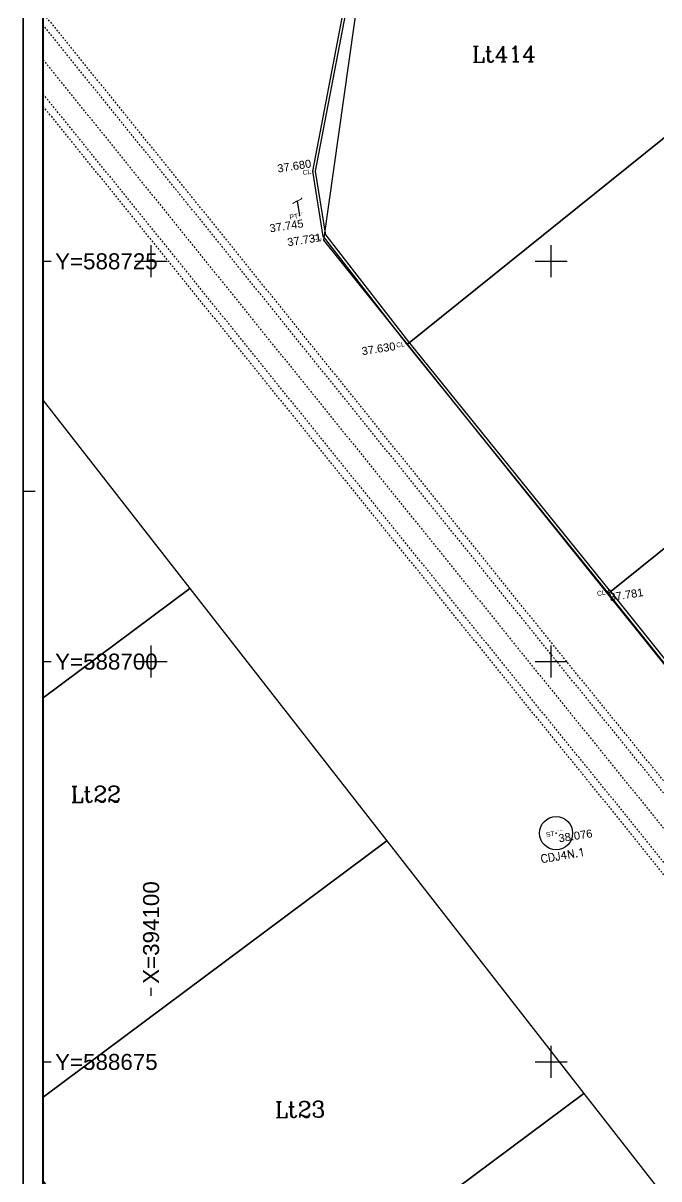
# Model space of a CAD drawing. Header units: metres. Extents: x 394092 to 394268, y 588562 to 588788.
# Drawn here: x 394092 to 394131.7, y 588667.7 to 588739.9 of the extents above; entities that cross this region are included whole.
import ezdxf
from ezdxf.enums import TextEntityAlignment as Align

# ---------------------------------------------------------------- set-up
doc = ezdxf.new("R2010")
doc.units = ezdxf.units.M
doc.linetypes.add('ACAD_ISO03W100', pattern=[30, 12, -18])
for name, color, linetype in [('BATIMENT', 6, 'Continuous'), ('CADRE', 7, 'Continuous'), ('CANIVEAU', 5, 'Continuous'), ('Carroyage(1)', 7, 'Continuous'), ('Carroyage(1)_Croix', 7, 'Continuous'), ('Carroyage(1)_Textes', 7, 'Continuous'), ('CLOTURE', 7, 'Continuous'), ('IL', 70, 'Continuous'), ('L', 10, 'Continuous'), ('POTEAU TELEPHONIQUE', 20, 'Continuous'), ('TopoAlt', 150, 'Continuous'), ('TopoCod', 1, 'Continuous'), ('TOPOJIS', 7, 'Continuous'), ('TopoMat', 3, 'Continuous')]:
    doc.layers.add(name, color=color, linetype=linetype)
doc.layers.add('TELEPHONE', color=7, linetype='Continuous', lineweight=20)
doc.styles.add('ROMANC', font='romanc.shx', dxfattribs={"height": 10})
doc.styles.get("Standard").update_dxf_attribs({"font": 'arial.ttf'})
doc.dimstyles.new('ISO-25', dxfattribs={"dimtxt": 2.5, "dimasz": 2.5, "dimexe": 1.25, "dimexo": 0.625, "dimtad": 1, "dimdec": 3, "dimzin": 1, "dimtxsty": 'Standard', "dimcen": 2.5, "dimadec": 0, "dimazin": 0, "dimtfac": 1, "dimtdec": 3, "dimtmove": 0, "dimatfit": 3, "dimfxl": 1, "dimarcsym": 0})

# ---------------------------------------------------------------- blocks, each defined once
blk = doc.blocks.new('TCPOINT')
at = {"color": 0}
blk.add_point((0, 0), dxfattribs=at)
at = {"layer": 'TopoAlt'}
blk.add_attdef('ALT', text='', height=0.5, dxfattribs=at).set_placement((0.1, -0.1), align=Align.TOP_LEFT)
at = {"layer": 'TopoCod'}
blk.add_attdef('COD', text='', height=0.3, dxfattribs=at).set_placement((-0.1, 0), align=Align.MIDDLE_RIGHT)
at = {"layer": 'TopoMat'}
blk.add_attdef('MAT', (0.1, 0.1), '', height=0.3, dxfattribs=at)
blk = doc.blocks.new('p001')
at = {"layer": 'TELEPHONE', "color": 0}
for p, q in [((-0.01, 2.84), (-0.01, 0.19)), ((0, 2.82), (0, 0.19)), ((0.01, 2.85), (0.01, 0.19))]:
    blk.add_line(p, q, dxfattribs=at)
for points in [[(-0.83, 2.42), (-0.83, 2.57), (0.81, 3.11), (0.81, 3.24)], [(-0.82, 2.42), (-0.82, 2.56), (-0.01, 2.83)], [(-0.81, 2.42), (-0.81, 2.55), (0.83, 3.1), (0.83, 3.24)], [(0.01, 2.84), (0.82, 3.11), (0.82, 3.24)]]:
    blk.add_lwpolyline(points, dxfattribs=at)
at = {"layer": 'TELEPHONE', "flags": 128}
for points in [[(-0.81, 2.42), (-0.83, 2.42)], [(0.81, 3.24), (0.83, 3.24)], [(-0.01, 0.19), (0.01, 0.19)]]:
    blk.add_lwpolyline(points, dxfattribs=at)
blk = doc.blocks.new('*D14')
at = {"layer": 'Defpoints', "color": 0, "transparency": 16777216}
for p in [(394120.614, 588761.996), (394247.991, 588603.509), (394247.991, 588603.509)]:
    blk.add_point(p, dxfattribs=at)
at = {"color": 0, "lineweight": 13, "transparency": 16777216, "insert": (394185.492, 588683.709), "char_height": 1.5, "attachment_point": 5, "rotation": 308.78906}
blk.add_mtext('203,330', dxfattribs=at)

msp = doc.modelspace()

# ---------------------------------------------------------------- linework, layer by layer
at = {"color": 0, "ltscale": 0.001}
msp.add_lwpolyline([(394092.0051, 588788.4902), (394267.7032, 588788.4902), (394267.7032, 588562.1496), (394092.0051, 588562.1496)], close=True, dxfattribs=at)
at = {"lineweight": 30}
msp.add_circle((394125.3087, 588689.2857, 0.295), 1.0367, dxfattribs=at)
at = {"layer": 'BATIMENT', "flags": 128}
for points in [[(394128.4967, 588704.344), (394141.08, 588688.643)], [(394128.6377, 588704.4559), (394141.221, 588688.7549)]]:
    msp.add_lwpolyline(points, dxfattribs=at)
at = {"layer": 'CANIVEAU', "linetype": 'ACAD_ISO03W100', "ltscale": 0.001, "flags": 128}
for points, elevation in [([(394139.4143, 588683.3758), (394131.3062, 588693.4495), (394126.0126, 588699.9562), (394101.9269, 588729.7964), (394095.0687, 588738.2683), (394093.2551, 588740.5115)], -1.163), ([(394139.0406, 588683.0745), (394130.9325, 588693.1482), (394125.6389, 588699.6549), (394101.5532, 588729.4951), (394094.6951, 588737.967), (394093.2551, 588739.748)], -1.163), ([(394137.565, 588680.6029), (394129.4568, 588690.6765), (394124.1633, 588697.1832), (394100.0776, 588727.0235), (394093.2551, 588735.4512)], -1.183), ([(394137.1913, 588680.3015), (394129.0832, 588690.3752), (394123.7896, 588696.8819), (394099.7039, 588726.7222), (394093.2551, 588734.6884)], -1.441)]:
    msp.add_lwpolyline(points, dxfattribs=dict(at, elevation=elevation))
at = {"layer": 'CANIVEAU', "color": 0, "linetype": 'ACAD_ISO03W100', "ltscale": 0.001, "elevation": -1.183, "flags": 128}
msp.add_lwpolyline([(394093.2551, 588737.5882), (394123.4693, 588700.1553), (394137.7844, 588682.4828)], dxfattribs=at)
at = {"layer": 'Carroyage(1)', "ltscale": 0.001}
for p, q in [((394093.2551, 588725), (394093.7551, 588725)), ((394092.0051, 588710.6496), (394092.7551, 588710.6496)), ((394093.2551, 588700), (394093.7551, 588700)), ((394100, 588679.1256), (394100, 588679.6256)), ((394093.2551, 588675), (394093.7551, 588675))]:
    msp.add_line(p, q, dxfattribs=at)
msp.add_lwpolyline([(394092.0051, 588562.1496), (394267.7032, 588562.1496), (394267.7032, 588788.4902), (394092.0051, 588788.4902)], close=True, dxfattribs=at)
at = {"layer": 'Carroyage(1)', "ltscale": 0.001, "const_width": 0.125}
msp.add_lwpolyline([(394093.2551, 588636.3996), (394144.5051, 588636.3996), (394144.5051, 588563.3996), (394266.4532, 588563.3996), (394266.4532, 588787.2402), (394093.2551, 588787.2402)], close=True, dxfattribs=at)
msp.add_lwpolyline([(394093.2551, 588636.3996), (394144.5051, 588636.3996), (394144.5051, 588563.3996), (394266.4532, 588563.3996), (394266.4532, 588787.2402), (394093.2551, 588787.2402)], close=True, dxfattribs=at)
at = {"layer": 'Carroyage(1)_Croix', "ltscale": 0.001}
for p, q in [((394100, 588724), (394100, 588726)), ((394125, 588724), (394125, 588726)), ((394099, 588725), (394101, 588725)), ((394124, 588725), (394126, 588725)), ((394100, 588699), (394100, 588701)), ((394125, 588699), (394125, 588701)), ((394099, 588700), (394101, 588700)), ((394124, 588700), (394126, 588700)), ((394125, 588674), (394125, 588676)), ((394124, 588675), (394126, 588675))]:
    msp.add_line(p, q, dxfattribs=at)
at = {"layer": 'CLOTURE', "elevation": -0.05, "flags": 128}
for points in [[(394110.7477, 588726.5488), (394110.1005, 588730.6278), (394115.3171, 588757.8507), (394120.6577, 588762.3399), (394152.0848, 588723.2374), (394164.569, 588707.5167), (394177.1974, 588691.9665), (394202.1451, 588660.5919), (394213.2133, 588646.7343), (394223.5705, 588633.8856)], [(394110.9182, 588726.6227), (394110.2832, 588730.6249), (394115.4819, 588757.754), (394120.6327, 588762.0837), (394151.9442, 588723.125), (394164.4286, 588707.404), (394177.0571, 588691.8538), (394202.0044, 588660.4797)], [(394110.7477, 588726.5488), (394115.9467, 588719.8589), (394128.4967, 588704.344)], [(394110.9182, 588726.6227), (394116.0877, 588719.9708), (394128.6366, 588704.4572)], [(394128.4967, 588704.344), (394128.6366, 588704.4572)]]:
    msp.add_lwpolyline(points, dxfattribs=at)
at = {"layer": 'IL'}
msp.add_lwpolyline([(394120.61, 588761.997), (394247.987, 588603.51), (394236.529, 588569.878), (394110.794, 588726.321), (394115.233, 588757.675)], close=True, dxfattribs=at)
msp.add_lwpolyline([(394093.2551, 588716.3007), (394102.426, 588704.56), (394114.738, 588688.799), (394127.049, 588673.038), (394139.361, 588657.277), (394162.754, 588627.33), (394168.989, 588626.415), (394187.464, 588593.381), (394204.2312, 588563.3996)], dxfattribs=at)
at = {"layer": 'L'}
for points in [[(394120.61, 588761.997), (394139.404, 588738.613), (394116.017, 588719.822), (394110.794, 588726.321), (394115.233, 588757.675)], [(394139.404, 588738.613), (394151.933, 588723.024), (394128.547, 588704.233), (394116.017, 588719.822)], [(394151.933, 588723.024), (394164.462, 588707.435), (394141.076, 588688.644), (394128.547, 588704.233)], [(394127.049, 588673.038), (394139.361, 588657.277), (394115.298, 588639.35), (394102.986, 588655.111)]]:
    msp.add_lwpolyline(points, close=True, dxfattribs=at)
for points in [[(394093.2551, 588716.3007), (394102.426, 588704.56), (394093.2551, 588697.7283)], [(394093.2551, 588697.7283), (394102.426, 588704.56), (394114.738, 588688.799), (394093.2551, 588672.7949)], [(394093.2551, 588672.7949), (394114.738, 588688.799), (394127.049, 588673.038), (394102.986, 588655.111), (394093.2551, 588667.5678)]]:
    msp.add_lwpolyline(points, dxfattribs=at)

# ---------------------------------------------------------------- block references
at = {"layer": 'POTEAU TELEPHONIQUE', "color": 0, "xscale": 0.3516709976367164, "yscale": 0.3516709976367164, "zscale": 0.3516709976367164, "rotation": 9.00787909859095}
msp.add_blockref('p001', (394109.2953, 588727.7867, -0.036), dxfattribs=at)
at = {"layer": 'TOPOJIS'}
ref = msp.add_blockref('TCPOINT', (394110.1005, 588730.6278, 37.68), dxfattribs=dict(at, rotation=8.918647236070969))
ref.add_attrib('MAT', '79', (394110.1837, 588730.7421, 37.68), dxfattribs={"layer": 'TopoMat', "height": 0.06, "rotation": 8.918647})
ref.add_attrib('ALT', '37.680', dxfattribs={"layer": 'TopoAlt', "height": 0.5, "rotation": 8.918647}).set_placement((394107.8549, 588731.0345, 37.68), align=Align.TOP_LEFT)
ref.add_attrib('COD', 'CL', dxfattribs={"layer": 'TopoCod', "height": 0.3, "rotation": 8.918647}).set_placement((394110.0017, 588730.6123, 37.68), align=Align.MIDDLE_RIGHT)
ref = msp.add_blockref('TCPOINT', (394109.285, 588727.8518, 37.745), dxfattribs=dict(at, rotation=8.918647236070969))
ref.add_attrib('MAT', '80', (394109.3683, 588727.9661, 37.745), dxfattribs={"layer": 'TopoMat', "height": 0.06, "rotation": 8.918647})
ref.add_attrib('ALT', '37.745', dxfattribs={"layer": 'TopoAlt', "height": 0.5, "rotation": 8.918647}).set_placement((394107.3679, 588727.2972, 37.745), align=Align.TOP_LEFT)
ref.add_attrib('COD', 'PT', dxfattribs={"layer": 'TopoCod', "height": 0.3, "rotation": 8.918647}).set_placement((394109.1862, 588727.8363, 37.745), align=Align.MIDDLE_RIGHT)
ref = msp.add_blockref('TCPOINT', (394110.7477, 588726.5488, 37.731), dxfattribs=dict(at, rotation=8.918647236070969))
ref.add_attrib('MAT', '78', (394110.8309, 588726.6631, 37.731), dxfattribs={"layer": 'TopoMat', "height": 0.06, "rotation": 8.918647})
ref.add_attrib('ALT', '37.731', dxfattribs={"layer": 'TopoAlt', "height": 0.5, "rotation": 8.918647}).set_placement((394108.4794, 588726.4294, 37.731), align=Align.TOP_LEFT)
ref.add_attrib('COD', 'CL', dxfattribs={"layer": 'TopoCod', "height": 0.3, "rotation": 8.918647}).set_placement((394110.6489, 588726.5333, 37.731), align=Align.MIDDLE_RIGHT)
ref = msp.add_blockref('TCPOINT', (394115.9467, 588719.8589, 37.63), dxfattribs=dict(at, rotation=8.918647236070969))
ref.add_attrib('MAT', '342', (394116.0299, 588719.9732, 37.63), dxfattribs={"layer": 'TopoMat', "height": 0.06, "rotation": 8.918647})
ref.add_attrib('ALT', '37.630', dxfattribs={"layer": 'TopoAlt', "height": 0.5, "rotation": 8.918647}).set_placement((394113.1213, 588719.6257, 37.63), align=Align.TOP_LEFT)
ref.add_attrib('COD', 'CL', dxfattribs={"layer": 'TopoCod', "height": 0.3, "rotation": 8.918647}).set_placement((394115.8479, 588719.8434, 37.63), align=Align.MIDDLE_RIGHT)
ref = msp.add_blockref('TCPOINT', (394128.4967, 588704.344, 37.781), dxfattribs=dict(at, rotation=8.918647236070969))
ref.add_attrib('MAT', '343', (394128.58, 588704.4583, 37.781), dxfattribs={"layer": 'TopoMat', "height": 0.06, "rotation": 8.918647})
ref.add_attrib('ALT', '37.781', dxfattribs={"layer": 'TopoAlt', "height": 0.5, "rotation": 8.918647}).set_placement((394128.611, 588704.2607, 37.781), align=Align.TOP_LEFT)
ref.add_attrib('COD', 'CL', dxfattribs={"layer": 'TopoCod', "height": 0.3, "rotation": 8.918647}).set_placement((394128.3979, 588704.3285, 37.781), align=Align.MIDDLE_RIGHT)
ref = msp.add_blockref('TCPOINT', (394125.3087, 588689.2857, 38.076), dxfattribs=dict(at, rotation=8.918647236070969))
ref.add_attrib('MAT', 'CDJ4N.1', (394125.392, 588689.4, 38.076), dxfattribs={"layer": 'TopoMat', "height": 0.06, "rotation": 8.918647})
ref.add_attrib('ALT', '38.076', dxfattribs={"layer": 'TopoAlt', "height": 0.5, "rotation": 8.918647}).set_placement((394125.423, 588689.2024, 38.076), align=Align.TOP_LEFT)
ref.add_attrib('COD', 'ST', dxfattribs={"layer": 'TopoCod', "height": 0.3, "rotation": 8.918647}).set_placement((394125.2099, 588689.2702, 38.076), align=Align.MIDDLE_RIGHT)

# ---------------------------------------------------------------- texts
at = {"layer": 'CADRE', "lineweight": 13, "style": 'ROMANC'}
for s, p in [('Lt414', (394122.0558, 588737.9469)), ('Lt22', (394096.55, 588691.716)), ('Lt23', (394109.3162, 588672.0299))]:
    msp.add_text(s, height=1, rotation=0.638786, dxfattribs=at).set_placement(p, align=Align.MIDDLE)
msp.add_text('CDJ4N.1', height=0.5, rotation=9.585578, dxfattribs=at).set_placement((394125.7269, 588687.9, -74.925), align=Align.MIDDLE_CENTER)
at = {"layer": 'Carroyage(1)_Textes', "ltscale": 0.001}
for s, p in [('Y=588725', (394094.0051, 588724.5)), ('Y=588700', (394094.0051, 588699.5)), ('Y=588675', (394094.0051, 588674.5))]:
    msp.add_text(s, height=1, dxfattribs=at).set_placement(p)
msp.add_text('X=394100', height=1, rotation=90, dxfattribs=at).set_placement((394100.5, 588679.8756))

# ---------------------------------------------------------------- dimensions: what is measured, and where the dimension line sits
at = {"color": 0, "lineweight": 13}
dim = msp.add_aligned_dim(p1=(394120.614, 588761.996), p2=(394247.991, 588603.509), distance=0, dimstyle='ISO-25', override={"dimtxt": 1.5, "dimasz": 20, "dimdec": 3, "dimzin": 1, "dimse1": 1, "dimse2": 1, "dimsd1": 1, "dimsd2": 1, "dimtdec": 3}, dxfattribs=at)
dim.commit()
dim.dimension.update_dxf_attribs({"geometry": '*D14', "text_midpoint": (394185.4923, 588683.7088)})

doc.saveas('drawing.dxf')
